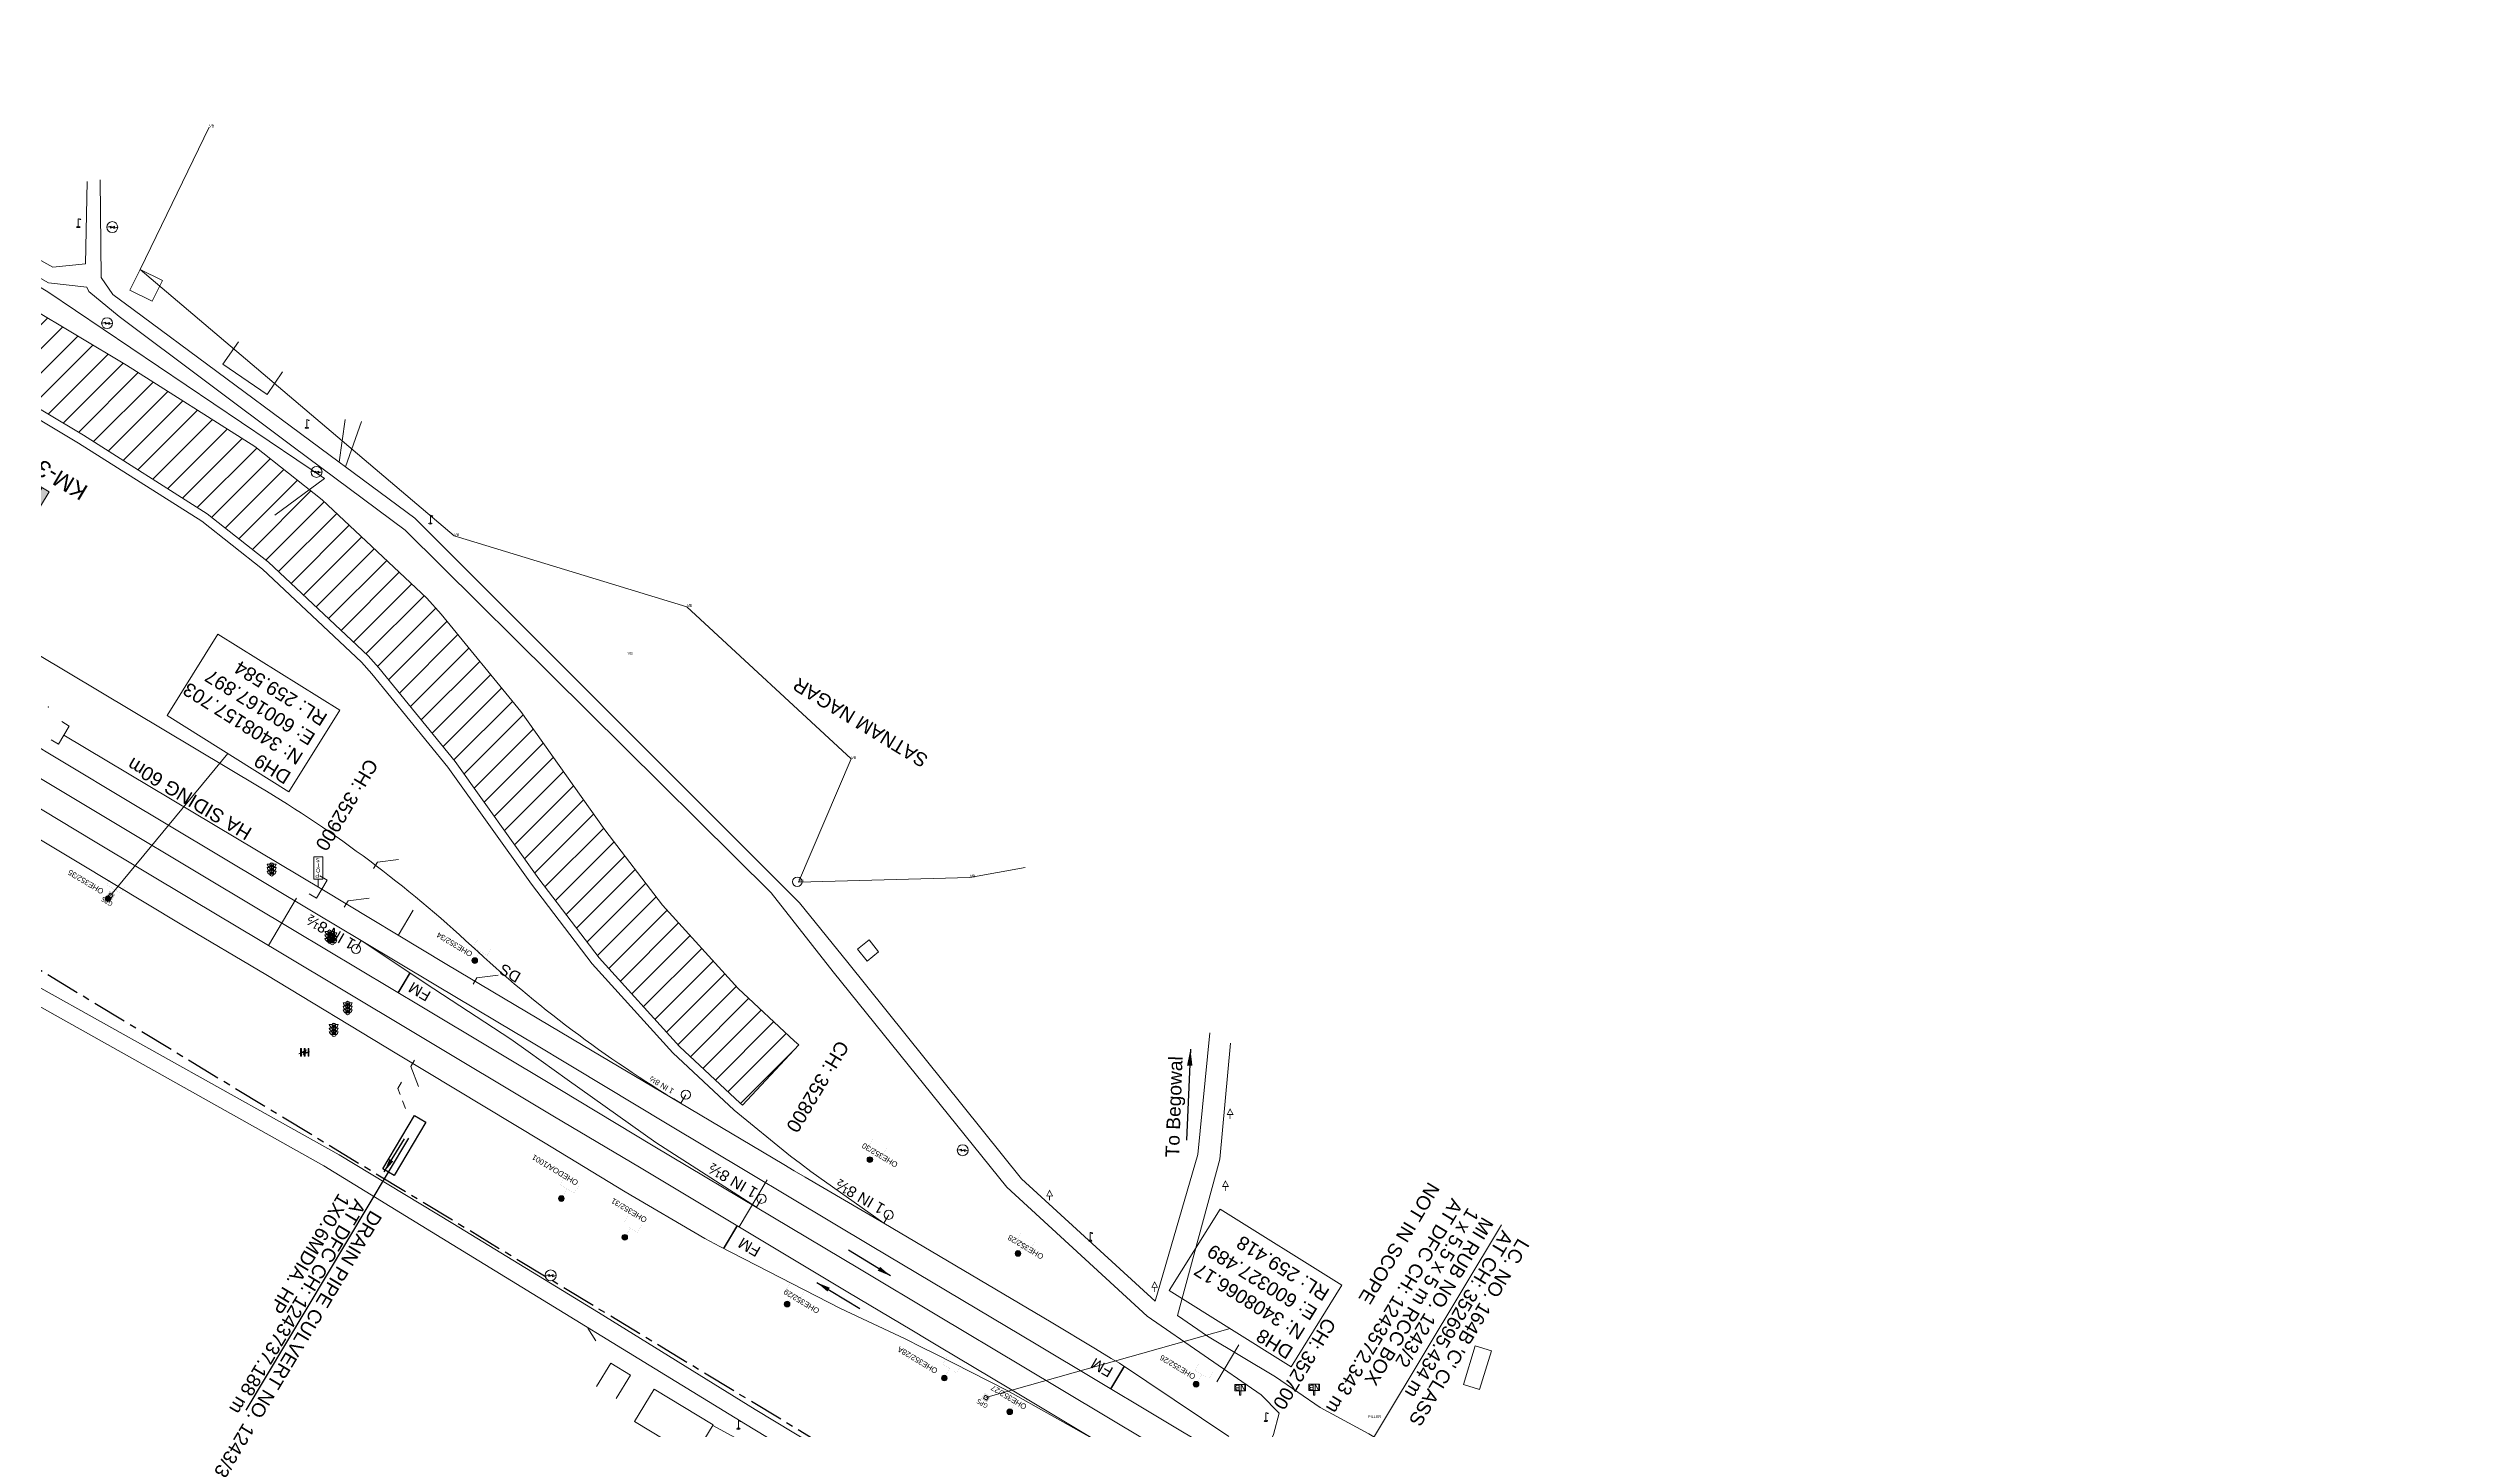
# Model space of a CAD drawing. Header units: metres. Extents: x 593168 to 611286, y 3401475 to 3412398.
# Drawn here: x 600156.6 to 600598.4, y 3408060.4 to 3408312.2 of the extents above; entities that cross this region are included whole.
import ezdxf
from ezdxf.enums import TextEntityAlignment as Align

# ---------------------------------------------------------------- set-up
doc = ezdxf.new("R2010")
doc.units = ezdxf.units.M
doc.header["$MEASUREMENT"] = 0
doc.linetypes.add('CENTER', pattern=[2, 1.25, -0.25, 0.25, -0.25])
doc.linetypes.add('DASHED', pattern=[0.75, 0.5, -0.25])
for name, color, linetype, lineweight in [('Arch', 7, 'Continuous', 0), ('Compound Wall', 251, 'Continuous', 0), ('Electric Pole', 251, 'Continuous', 0), ('Exg track', 7, 'Continuous', 0), ('Existing IR Chainage', 7, 'Continuous', 0), ('Existing IR Track', 143, 'Continuous', 0), ('Fence', 251, 'F-LINE', 0), ('GPS', 251, 'Continuous', 0), ('IR PROP. DETAILS', 190, 'Continuous', 0), ('KM STONE', 7, 'Continuous', 0), ('Lamp_Post', 251, 'Continuous', 0), ('LC DETAILS IN PLAN', 7, 'Continuous', 0), ('Name Board', 251, 'Continuous', 0), ('OHE MAST', 8, 'Continuous', 0), ('OHE MAST TEXT', 8, 'Continuous', 0), ('Platform', 7, 'Continuous', 0), ('PROPOSED DFCC TOE LINE', 24, 'Continuous', 0), ('Religious_Place', 251, 'Continuous', 0), ('Residential Building Pucca', 251, 'Continuous', 0), ('Residential Building Semipucca', 251, 'Continuous', 0), ('Shed', 251, 'Continuous', 0), ('Sign Board', 251, 'Continuous', 0), ('SRJ13A', 251, 'Continuous', 0), ('STOP', 251, 'Continuous', 0), ('Subroad Edge', 34, 'Continuous', 0), ('Tbm Pillar', 251, 'Continuous', 0), ('Text1', 251, 'Continuous', 0), ('TOPOSTYLEREMARK', 251, 'Continuous', 0), ('Transformer', 251, 'Continuous', 0), ('Village Area', 251, 'Continuous', 0), ('Village Area text', 251, 'Continuous', 0), ('Village Name', 7, 'Continuous', 0), ('Well', 5, 'Continuous', 0)]:
    doc.layers.add(name, color=color, linetype=linetype, lineweight=lineweight)
doc.layers.add('DRAIN CULVERT', color=1, linetype='Continuous')
doc.layers.add('Existing Railway Boundary', color=7, linetype='CENTER')
doc.styles.add('CUT-FILL', font='cut-fill.shx', dxfattribs={"height": 2})
doc.styles.add('NB', font='swissbo.ttf', dxfattribs={"height": 1.5})
doc.styles.get("Standard").update_dxf_attribs({"font": 'arial.ttf'})
doc.styles.add('street name', font='tahoma.ttf', dxfattribs={"height": 2})
doc.styles.add('Style-Arial', font='arial.ttf')
doc.styles.add('Vill txt', font='arial.ttf', dxfattribs={"height": 3})
doc.linetypes.add('F-LINE', pattern='A,0.6,["X",Standard,S=0.3,R=0,X=0,Y=-0.15],0.1', length=0.7)
doc.dimstyles.new('ISO-25', dxfattribs={"dimtxt": 2.5, "dimasz": 2.5, "dimexe": 1.25, "dimexo": 0.625, "dimtad": 1, "dimtxsty": 'Standard', "dimcen": 2.5, "dimadec": 0, "dimazin": 0, "dimtfac": 1, "dimtmove": 0, "dimatfit": 3, "dimfxl": 1, "dimarcsym": 0})

# ---------------------------------------------------------------- blocks, each defined once
blk = doc.blocks.new('EP')
blk.add_hatch(color=8).paths.add_polyline_path([(-0.21, -0.05), (-0.21, 0.16), (-0.93, -0.01), (-0.31, 0.07), (-0.31, -0.19), (0.31, 0), (0.31, -0.24), (0.94, -0.01), (0.41, -0.1), (0.43, 0.15)])
at = {"color": 8}
for p, q in [((-0.93, -0.01), (-0.21, 0.16)), ((-0.31, 0.07), (-0.93, -0.01)), ((-0.31, -0.19), (-0.31, 0.07)), ((0.31, 0), (-0.31, -0.19)), ((-0.21, 0.16), (-0.21, -0.05)), ((-0.21, -0.05), (0.43, 0.15)), ((0.31, -0.24), (0.31, 0)), ((0.43, 0.15), (0.41, -0.1)), ((0.94, -0.01), (0.31, -0.24)), ((0.41, -0.1), (0.94, -0.01))]:
    blk.add_line(p, q, dxfattribs=at)
blk.add_circle((0, 0), 1, dxfattribs=at)
blk = doc.blocks.new('LP')
for points in [[(0, 0), (0, 1.5)], [(0.25, 1.35), (0.44, 1.35)]]:
    blk.add_lwpolyline(points)
for centre, radius, start, end in [((0.07, 0.99), 0.519, 57.6425, 97.3165), ((0.34, 1.33), 0.094, 11.7012, 168.0476)]:
    blk.add_arc(centre, radius, start, end)
at = {"extrusion": (0, 0, -1)}
blk.add_ellipse((0, 0.01), major_axis=(0.308, 0), ratio=0.400495, dxfattribs=at)
blk.add_ellipse((0.35, 1.36), major_axis=(0.0017, 0.0438), ratio=0.461056, start_param=1.74022, end_param=4.575836)
blk = doc.blocks.new('NB')
for p, q in [((-0.98, 0.82), (-0.98, 1.98)), ((-0.98, 1.98), (0.98, 1.98)), ((-0.98, 0.82), (0.98, 0.82)), ((-0.13, 0.82), (-0.13, 0)), ((-0.13, 0), (0.13, 0)), ((0.13, 0.82), (0.13, 0)), ((0.98, 1.98), (0.98, 0.82))]:
    blk.add_line(p, q)
at = {"style": 'NB', "width": 1.025371}
blk.add_text('NB', height=0.988, rotation=180, dxfattribs=at).set_placement((0, 1.39), align=Align.MIDDLE)
blk = doc.blocks.new('SIG')
for color, points in [(1, [(-0.22, 0.42, 0.180295), (-0.01, 0.33, -0.00255), (0.01, 0.33, -0.00255), (0.02, 0.33, 0.180295), (0.23, 0.42, -0.002654), (0.25, 0.44, 0.184495), (0.33, 0.65, 1.000001), (-0.32, 0.65, 0.184495), (-0.24, 0.44, -0.002654)]), (2, [(0.23, -0.23, -0.002654), (0.25, -0.21, 0.184495), (0.33, 0.01, 1.000001), (-0.32, 0.01, 0.184495), (-0.24, -0.21, -0.002654), (-0.22, -0.23, 0.180295), (-0.01, -0.32, -0.00255), (0.01, -0.32, -0.00255), (0.02, -0.32, 0.180295)]), (3, [(0.23, -0.88, -0.002654), (0.25, -0.86, 0.184495), (0.33, -0.64, 1.000001), (-0.32, -0.64, 0.184495), (-0.24, -0.86, -0.002654), (-0.22, -0.88, 0.395599)])]:
    blk.add_hatch(color=color).paths.add_polyline_path(points)
for p, q in [((-0.31, 0.98), (-0.32, -0.9)), ((0.33, -0.9), (0.32, 0.98))]:
    blk.add_line(p, q)
for points in [[(-0.31, 0.98), (-0.81, 0.98, 0.198758), (-0.42, 0.41, 0.003814), (-0.31, 0.39, 0.003814)], [(-0.31, 0.33), (-0.81, 0.33, 0.198758), (-0.42, -0.23, 0.003727), (-0.32, -0.26, 0.003727)], [(0.32, 0.98), (0.82, 0.98, -0.198758), (0.44, 0.41, -0.003814), (0.32, 0.39, -0.003814)], [(0.32, 0.33), (0.82, 0.33, -0.198758), (0.44, -0.23, -0.003727), (0.33, -0.26, -0.003727)], [(-0.32, -0.32), (-0.81, -0.32, 0.198758), (-0.42, -0.88, 0.003639), (-0.32, -0.9)], [(0.33, -0.32), (0.82, -0.32, -0.198758), (0.44, -0.88, -0.003639), (0.33, -0.9)]]:
    blk.add_lwpolyline(points, format="xyb")
for centre, radius, start, end in [((0.01, 0.91), 0.324, 12.4049, 167.5951), ((0.01, 0.81), 0.357, 27.7578, 152.2422), ((0.01, -0.9), 0.324, 181.4572, 358.5428)]:
    blk.add_arc(centre, radius, start, end)
blk = doc.blocks.new('STOP')
at = {"layer": 'SRJ13A'}
blk.add_lwpolyline([(0.84, 5.38), (-0.84, 5.38), (-0.84, 1.32), (0.84, 1.32)], close=True, dxfattribs=at)
blk.add_lwpolyline([(0, 1.32), (0, 0)], dxfattribs=at)
at = {"layer": 'SRJ13A', "style": 'CUT-FILL'}
for s, p in [('S', (0.27, 5.16)), ('P', (0.13, 2.3)), ('O', (0.37, 3.27)), ('T', (0.31, 4.2))]:
    blk.add_text(s, height=0.739, rotation=180, dxfattribs=at).set_placement(p)
blk = doc.blocks.new('TRF')
blk.add_hatch(color=256).paths.add_polyline_path([(0.22, -0.04), (0.38, 0.42), (-0.98, -0.29), (0.02, 0.04), (-0.18, -0.39), (0.98, 0.09)])
for p, q in [((-0.69, 0.72), (-0.69, -0.72)), ((-0.52, 0.72), (-0.69, 0.72)), ((-0.52, -0.72), (-0.52, 0.72)), ((0, 0.72), (0, -0.72)), ((0.17, 0.72), (0, 0.72)), ((0.17, -0.72), (0.17, 0.72)), ((0.7, 0.72), (0.7, -0.72)), ((0.87, 0.72), (0.7, 0.72)), ((0.87, -0.72), (0.87, 0.72)), ((-0.69, -0.72), (-0.52, -0.72)), ((0, -0.72), (0.17, -0.72)), ((0.7, -0.72), (0.87, -0.72))]:
    blk.add_line(p, q)
blk.add_lwpolyline([(0.22, -0.04), (0.38, 0.42), (-0.98, -0.29), (0.02, 0.04), (-0.18, -0.39), (0.98, 0.09)], close=True)
blk = doc.blocks.new('TSB')
at = {"const_width": 0.132}
blk.add_lwpolyline([(-0.51, 0.84), (0.54, 0.84), (0, 1.85)], close=True, dxfattribs=at)
at = {"const_width": 0.142}
blk.add_lwpolyline([(0, 0.84), (0, 0)], dxfattribs=at)
blk = doc.blocks.new('KM POST PLAN')
h = blk.add_hatch(color=256)
h.dxf.hatch_style = 1
h.paths.add_polyline_path([(0, -8.47), (-3, -8.47), (-3, -20), (0, -20)])
h.paths.add_polyline_path([(0, -8.47), (0, 0), (-6.25, -8.47)])
for points in [[(0, 0), (-6.25, -8.47), (6.25, -8.47)], [(0, 0), (0, -20)], [(0, 0), (6.25, -8.47)], [(3, -8.47), (3, -20), (-3, -20), (-3, -8.47)]]:
    blk.add_lwpolyline(points)
at = {"style": 'Style-Arial'}
blk.add_attdef('KM-POST', text='', height=6, dxfattribs=at).set_placement((0, -26, -263.95), align=Align.MIDDLE_CENTER)
blk = doc.blocks.new('OHE MAST')
h = blk.add_hatch(color=253)
h.dxf.hatch_style = 1
edge = h.paths.add_edge_path()
edge.add_arc((0, 0), 0.514, 0, 360)
at = {"color": 253, "const_width": 0.01}
for points in [[(-1.03, -1.71), (0, 0)], [(-3.09, -2.23), (-2.32, -0.94), (0.26, -2.49), (-0.52, -3.77)]]:
    blk.add_lwpolyline(points, dxfattribs=at)
at = {"color": 253}
blk.add_circle((0, 0), 0.514, dxfattribs=at)
blk = doc.blocks.new('GPS')
at = {"const_width": 0.0279}
blk.add_lwpolyline([(0.56, -0.56), (-0.56, -0.56), (-0.56, 0.56), (0.56, 0.56)], close=True, dxfattribs=at)
blk.add_lwpolyline([(0.33, -0.33), (-0.33, -0.33), (-0.33, 0.33), (0.33, 0.33)], close=True)
at = {"style": 'street name'}
blk.add_text('GPS', height=0.868, rotation=180, dxfattribs=at).set_placement((1.07, -0.84, -111.29))

msp = doc.modelspace()

# ---------------------------------------------------------------- hatches: boundary and pattern name
at = {"layer": 'IR PROP. DETAILS'}
h = msp.add_hatch(dxfattribs=at)
h.set_pattern_fill('ANSI31', color=256, scale=25)
edge = h.paths.add_edge_path()
edge.add_line((600283.1188, 3408119.509), (600282.7052, 3408119.846))
edge.add_line((600282.7052, 3408119.846), (600271.594, 3408130.2063))
edge.add_line((600271.594, 3408130.2063), (600256.9941, 3408146.3629))
edge.add_line((600256.9941, 3408146.3629), (600245.9525, 3408160.7713))
edge.add_line((600245.9525, 3408160.7713), (600230.7289, 3408182.144))
edge.add_line((600230.7289, 3408182.144), (600216.7789, 3408199.2558))
edge.add_line((600216.7789, 3408199.2558), (600214.8371, 3408201.4091))
edge.add_line((600214.8371, 3408201.4091), (600196.6873, 3408218.495))
edge.add_line((600196.6873, 3408218.495), (600185.498, 3408227.3229))
edge.add_line((600185.498, 3408227.3229), (600162.924, 3408241.63))
edge.add_line((600162.924, 3408241.63), (600136.245, 3408257.5475))
edge.add_line((600136.245, 3408257.5475), (600118.1223, 3408268.3585))
edge.add_line((600118.1223, 3408268.3585), (600084.6377, 3408288.3555))
edge.add_line((600084.6377, 3408288.3555), (600077.132, 3408292.8484))
edge.add_arc((600526.5381, 3409043.6208), 875, 236.2714462, 239.0956137, ccw=False)
edge.add_line((600040.6865, 3408315.903), (599989.7502, 3408349.9099))
edge.add_arc((599503.8986, 3407622.1921), 875, 56.2714462, 59.5261399)
edge.add_line((599947.6506, 3408376.3202), (599940.3295, 3408380.6281))
edge.add_line((599940.3295, 3408380.6281), (599933.9632, 3408384.4526))
edge.add_line((599933.9632, 3408384.4526), (599910.2409, 3408398.6538))
edge.add_line((599910.2409, 3408398.6538), (599881.8606, 3408415.5852))
edge.add_line((599881.8606, 3408415.5852), (599859.5977, 3408428.886))
edge.add_line((599859.5977, 3408428.886), (599833.3643, 3408444.5643))
edge.add_line((599833.3643, 3408444.5643), (599815.5925, 3408455.1532))
edge.add_line((599815.5925, 3408455.1532), (599789.3909, 3408470.866))
edge.add_line((599789.3909, 3408470.866), (599769.4742, 3408482.7056))
edge.add_line((599769.4742, 3408482.7056), (599749.3559, 3408494.7496))
edge.add_line((599749.3559, 3408494.7496), (599719.4838, 3408512.6636))
edge.add_line((599719.4838, 3408512.6636), (599673.1641, 3408540.5174))
edge.add_line((599673.1641, 3408540.5174), (599681.4135, 3408553.0599))
edge.add_line((599681.4135, 3408553.0599), (599727.2245, 3408525.5444))
edge.add_line((599727.2245, 3408525.5444), (599757.0707, 3408507.6136))
edge.add_line((599757.0707, 3408507.6136), (599777.159, 3408495.5875))
edge.add_line((599777.159, 3408495.5875), (599797.0806, 3408483.745))
edge.add_line((599797.0806, 3408483.745), (599823.2887, 3408468.0283))
edge.add_line((599823.2887, 3408468.0283), (599841.0508, 3408457.4452))
edge.add_line((599841.0508, 3408457.4452), (599867.291, 3408441.7629))
edge.add_line((599867.291, 3408441.7629), (599889.5457, 3408428.467))
edge.add_line((599889.5457, 3408428.467), (599917.9358, 3408411.5297))
edge.add_line((599917.9358, 3408411.5297), (599941.6594, 3408397.3277))
edge.add_line((599941.6594, 3408397.3277), (599947.9367, 3408393.5561))
edge.add_line((599947.9367, 3408393.5561), (599955.2578, 3408389.2481))
edge.add_arc((599503.8986, 3407622.1921), 890, 56.2714462, 59.5261399, ccw=False)
edge.add_line((599998.079, 3408362.3851), (600049.0153, 3408328.3781))
edge.add_arc((600526.5381, 3409043.6208), 860, 236.2714462, 239.0956137)
edge.add_line((600084.8361, 3408305.7188), (600092.3352, 3408301.2299))
edge.add_line((600092.3352, 3408301.2299), (600125.8132, 3408281.2368))
edge.add_line((600125.8132, 3408281.2368), (600143.9297, 3408270.4294))
edge.add_line((600143.9297, 3408270.4294), (600170.7831, 3408254.4079))
edge.add_line((600170.7831, 3408254.4079), (600194.1815, 3408239.5784))
edge.add_line((600194.1815, 3408239.5784), (600206.4922, 3408229.8656))
edge.add_line((600206.4922, 3408229.8656), (600225.5656, 3408211.9104))
edge.add_line((600225.5656, 3408211.9104), (600228.1688, 3408209.0236))
edge.add_line((600228.1688, 3408209.0236), (600242.6633, 3408191.2438))
edge.add_line((600242.6633, 3408191.2438), (600258.018, 3408169.6872))
edge.add_line((600258.018, 3408169.6872), (600268.5306, 3408155.969))
edge.add_line((600268.5306, 3408155.969), (600282.2928, 3408140.7394))
edge.add_line((600282.2928, 3408140.7394), (600292.5685, 3408131.1582))
edge.add_line((600292.5685, 3408131.1582), (600293.371, 3408130.5043))
edge.add_line((600293.371, 3408130.5043), (600283.0945, 3408119.483))
h.paths.add_polyline_path([(599990.2872, 3408362.0014), (599859.2717, 3408440.7235), (599857.2732, 3408437.3973), (599988.2886, 3408358.6752)], flags=24)
at = {"layer": 'PROPOSED DFCC TOE LINE', "lineweight": 30}
h = msp.add_hatch(dxfattribs=at)
h.set_pattern_fill('ANSI31', color=256)
h.set_pattern_definition([(45, (0, 0), (-0.0883883476483, 0.0883883476483), [])])
h.paths.add_polyline_path([(599620.3989, 3408797.1611), (599458.9476, 3408521.7611), (599903.3831, 3408261.214), (600064.8343, 3408536.6139)], flags=9)
h.paths.add_polyline_path([(599610.1903, 3408800.1806), (599448.7391, 3408524.7806), (599893.1746, 3408264.2335), (600054.6258, 3408539.6334)], flags=9)
h.paths.add_polyline_path([(599605.1005, 3408803.1645), (599443.6492, 3408527.7645), (599888.0847, 3408267.2174), (600049.536, 3408542.6173)], flags=9)
h.paths.add_polyline_path([(599606.0567, 3408805.569), (599444.6055, 3408530.1691), (599889.041, 3408269.6219), (600050.4922, 3408545.0219)], flags=9)
h.paths.add_polyline_path([(599611.8012, 3408782.4954), (599450.35, 3408507.0955), (599894.7855, 3408246.5483), (600056.2367, 3408521.9483)], flags=9)
h.paths.add_polyline_path([(599606.7114, 3408785.4793), (599445.2601, 3408510.0794), (599889.6956, 3408249.5322), (600051.1469, 3408524.9322)], flags=9)
h.paths.add_polyline_path([(599601.6216, 3408788.4632), (599440.1703, 3408513.0632), (599884.6058, 3408252.5161), (600046.057, 3408527.916)], flags=9)
h.paths.add_polyline_path([(599597.4591, 3408790.9034), (599436.0079, 3408515.5034), (599880.4433, 3408254.9563), (600041.8946, 3408530.3563)], flags=9)
h.paths.add_polyline_path([(599605.4988, 3408763.9026), (599444.0475, 3408488.5027), (599888.483, 3408227.9555), (600049.9343, 3408503.3555)], flags=9)
h.paths.add_polyline_path([(599951, 3408557.2869), (599691.3153, 3408114.3226), (600135.7508, 3407853.7754), (600395.4354, 3408296.7398)], flags=9)
h.paths.add_polyline_path([(599614.5942, 3408796.7912), (599453.1429, 3408521.3912), (599897.5784, 3408260.8441), (600059.0297, 3408536.244)], flags=9)
h.paths.add_polyline_path([(599609.5044, 3408799.7751), (599448.0531, 3408524.3751), (599892.4886, 3408263.828), (600053.9398, 3408539.2279)], flags=9)
h.paths.add_polyline_path([(599619.684, 3408793.8073), (599458.2328, 3408518.4074), (599902.6683, 3408257.8602), (600064.1195, 3408533.2602)], flags=9)
h.paths.add_polyline_path([(599886.258, 3408431.716), (599873.7889, 3408438.6151), (599871.4074, 3408434.311), (599883.8765, 3408427.4119)], flags=24)
h.paths.add_polyline_path([(599796.1593, 3408480.4383), (599771.2889, 3408494.199), (599768.9075, 3408489.8949), (599793.7778, 3408476.1342)], flags=24)
h.paths.add_polyline_path([(599848.8429, 3408450.8946), (599823.9725, 3408464.6553), (599821.5911, 3408460.3512), (599846.4614, 3408446.5905)], flags=24)
h.paths.add_polyline_path([(599990.2872, 3408362.0014), (599859.2717, 3408440.7235), (599857.2732, 3408437.3973), (599988.2886, 3408358.6752)], flags=24)
h.paths.add_polyline_path([(600198.2471, 3408229.8148), (600189.95, 3408234.8002), (600189.1505, 3408233.4697), (600197.4477, 3408228.4843)], flags=24)
h.paths.add_polyline_path([(600225.3699, 3408204.8721), (600216.7401, 3408210.0575), (600215.9406, 3408208.727), (600224.5705, 3408203.5417)], flags=24)
h.paths.add_polyline_path([(600286.6458, 3408124.4082), (600279.9445, 3408128.4347), (600279.1446, 3408127.1033), (600285.8458, 3408123.0768)], flags=24)
h.paths.add_polyline_path([(600251.815, 3408231.4437), (600231.7204, 3408200.4954), (600239.5806, 3408195.3918), (600259.6752, 3408226.3401)], flags=24)
h.paths.add_polyline_path([(600031.8358, 3408370.6356), (600013.8622, 3408340.5554), (600021.9071, 3408335.7483), (600039.8807, 3408365.8285)], flags=24)
h.paths.add_polyline_path([(600236.0563, 3408240.6662), (600216.974, 3408211.2769), (600224.8342, 3408206.1733), (600243.9165, 3408235.5626)], flags=24)
h.paths.add_polyline_path([(600008.4547, 3408352.7362), (600010.6532, 3408352.7362), (600010.6532, 3408353.5118), (600008.4547, 3408353.5118)], flags=24)

# ---------------------------------------------------------------- linework, layer by layer
at = {"layer": 'Arch'}
msp.add_polyline3d([(600369.5992, 3408069.0472, 260.7867), (600373.6103, 3408075.7666, 260.5837)], dxfattribs=at)
at = {"layer": 'Compound Wall'}
for points in [[(600105.765, 3408298.4011, 258.4254), (600123.1193, 3408287.7133, 258.5034), (600156.4593, 3408267.7863, 258.4864), (600206.8859, 3408233.7246, 258.8532)], [(600206.8859, 3408233.7246, 258.8532), (600197.8545, 3408227.0462, 260.6927)], [(600277.6837, 3408061.1121, 260.1339), (600281.8565, 3408058.8436, 258.2564), (600283.3077, 3408049.849, 258.6983), (600288.5493, 3408046.6324, 258.5803)]]:
    msp.add_polyline3d(points, dxfattribs=at)
at = {"layer": 'DRAIN CULVERT'}
msp.add_lwpolyline([(600219.579, 3408106.6779), (600217.5193, 3408107.9097), (600223.3119, 3408117.5955), (600225.3716, 3408116.3637)], close=True, dxfattribs=at)
msp.add_lwpolyline([(600192.6022, 3408063.9079), (600222.2503, 3408113.4825)], dxfattribs=at)
at = {"layer": 'Exg track'}
for p, q in [((600213.5676, 3408149.5387), (600212.6429, 3408147.9842)), ((600285.655, 3408100.8697), (600286.5797, 3408102.4241))]:
    msp.add_line(p, q, dxfattribs=at)
at = {"layer": 'Exg track', "const_width": 0.3}
for points, elevation in [([(600222.4865, 3408143.6174), (600220.3167, 3408139.9841)], 461.8699), ([(600279.6724, 3408093.37), (600282.1391, 3408097.4945)], 259.86)]:
    msp.add_lwpolyline(points, dxfattribs=dict(at, elevation=elevation))
at = {"layer": 'Exg track', "elevation": 260.0829}
msp.add_lwpolyline([(600233.9716, 3408141.5519), (600234.664, 3408142.6907), (600238.5266, 3408143.1882)], dxfattribs=at)
at = {"layer": 'Exg track'}
msp.add_lwpolyline([(600223.3207, 3408127.6811), (600222.649, 3408126.53), (600224.0509, 3408122.8965)], dxfattribs=at)
at = {"layer": 'Exg track', "const_width": 0.3}
msp.add_lwpolyline([(600352.7207, 3408071.8851), (600350.2513, 3408067.7651)], dxfattribs=at)
at = {"layer": 'Exg track'}
for centre in [(600212.6429, 3408147.9842), (600286.5797, 3408102.4241)]:
    msp.add_circle(centre, 0.8325, dxfattribs=at)
at = {"layer": 'Existing IR Chainage', "color": 7, "linetype": 'Continuous', "lineweight": 13, "flags": 128}
for points in [[(600201.7833, 3408157.2253), (600196.6653, 3408148.6343)], [(600287.6112, 3408105.8737), (600282.4785, 3408097.2914)]]:
    msp.add_lwpolyline(points, dxfattribs=at)
at = {"layer": 'Existing IR Track', "flags": 128}
msp.add_lwpolyline([(599916.5068, 3408344.0341), (600195.0009, 3408177.5372, -0.05223205), (600233.7344, 3408148.505, 0.05144606), (600271.8433, 3408119.8476)], format="xyb", dxfattribs=at)
for points in [[(600157.0234, 3408186.1316), (600158.3632, 3408185.3289), (600160.3351, 3408188.6201), (600158.9953, 3408189.4228)], [(600356.9694, 3408058.2514), (600334.0791, 3408071.906), (600318.8288, 3408081.0369), (600304.4621, 3408089.6387), (600266.8478, 3408112.1006), (600249.804, 3408122.3248), (600224.9315, 3408137.2283), (600201.3454, 3408151.3135), (600185.3382, 3408160.9522), (600167.2562, 3408171.7703), (600148.7404, 3408182.8809)], [(600606.873, 3407908.9974), (600584.4159, 3407922.6305), (600564.8022, 3407935.1631), (600537.0206, 3407953.0677), (600500.1394, 3407977.0439), (600479.8842, 3407989.8178), (600449.876, 3408008.1096), (600405.9148, 3408034.4547), (600386.1871, 3408046.2245), (600384.4007, 3408047.2822), (600381.721, 3408048.9093), (600369.5231, 3408056.2142), (600336.6831, 3408075.8974), (600306.7731, 3408093.7247), (600269.3995, 3408116.1115), (600252.0912, 3408126.4643), (600244.6327, 3408130.9545), (600241.6537, 3408132.7404), (600227.1768, 3408141.396), (600213.5676, 3408149.5387), (600205.1492, 3408154.5418), (600187.891, 3408164.8784), (600169.667, 3408175.8), (600151.0932, 3408186.9463)], [(600159.3491, 3408186.9745), (600206.3973, 3408158.8452)], [(600347.799, 3408058.2396), (600331.6756, 3408067.9101), (600319.0292, 3408075.4303), (600316.9293, 3408076.69), (600313.9662, 3408078.4679), (600302.3371, 3408085.415), (600264.3052, 3408108.16), (600248.8538, 3408117.3795), (600222.5644, 3408133.1336), (600198.9316, 3408147.2842), (600182.9646, 3408156.7963), (600164.7697, 3408167.705), (600146.296, 3408178.7896)], [(600347.799, 3408058.2396), (600331.3916, 3408067.4606), (600318.2449, 3408074.131), (600315.841, 3408075.3094), (600312.7644, 3408076.8603), (600300.9941, 3408082.3917), (600278.9748, 3408093.7293), (600276.2166, 3408095.2087), (600261.7297, 3408103.72), (600246.8072, 3408112.7472), (600220.0545, 3408128.8717), (600196.195, 3408143.3034), (600180.5711, 3408152.5682), (600162.1174, 3408163.6643), (600143.6467, 3408174.7443)], [(600204.0806, 3408158.0173), (600205.4204, 3408157.2146), (600207.3923, 3408160.5058), (600206.0525, 3408161.3085)], [(600215.8437, 3408162.6609), (600216.5361, 3408163.7997), (600220.3987, 3408164.2973)], [(600371.7741, 3408059.102), (600351.8697, 3408072.4561), (600350.353, 3408073.3268), (600347.4907, 3408075.0847), (600339.4194, 3408079.9213), (600308.851, 3408097.9517), (600294.5571, 3408106.3447), (600292.5249, 3408107.5299), (600290.6416, 3408108.6556), (600271.5201, 3408120.04), (600254.0619, 3408130.3602), (600229.2081, 3408145.165), (600206.4063, 3408158.8602)], [(600210.5042, 3408155.6216), (600211.1965, 3408156.7604), (600215.0592, 3408157.258)], [(600223.0631, 3408155.0694), (600220.2924, 3408150.4563)], [(600285.655, 3408100.8697), (600267.277, 3408112.7043), (600251.1366, 3408124.1704), (600244.0361, 3408129.2556), (600240.8931, 3408131.5149), (600226.8554, 3408140.7169), (600213.5676, 3408149.5387)], [(600272.7695, 3408121.4003), (600271.8433, 3408119.8476)]]:
    msp.add_lwpolyline(points, dxfattribs=at)
at = {"layer": 'Existing IR Track', "color": 88, "linetype": 'DASHED', "ltscale": 5, "elevation": 259.883, "flags": 128}
msp.add_lwpolyline([(600220.9115, 3408123.6839), (600220.2398, 3408122.5327), (600221.6417, 3408118.8992)], dxfattribs=at)
at = {"layer": 'Existing IR Track'}
msp.add_circle((600272.7695, 3408121.4003), 0.8325, dxfattribs=at)
at = {"layer": 'Existing Railway Boundary', "ltscale": 5}
msp.add_lwpolyline([(601317.2433, 3407450.7097), (601224.899, 3407507.0908), (601103.8361, 3407576.9037), (601076.3041, 3407593.1922), (601027.0445, 3407622.1279), (600800.8989, 3407757.7565), (600729.53, 3407800.2216), (600590.7896, 3407882.7312), (600531.0891, 3407918.878), (600526.2178, 3407921.6024), (600502.3694, 3407935.4788), (600422.2553, 3407983.1065), (600376.8527, 3408011.2163), (600345.4847, 3408028.7629), (600315.7213, 3408046.6622), (600129.9447, 3408159.317), (599995.7813, 3408208.5798), (599954.336, 3408225.7264), (599945.3157, 3408214.7803), (599936.2222, 3408204.7154)], dxfattribs=at)
at = {"layer": 'Fence'}
msp.add_line((600256.3852, 3408076.5379), (600254.8974, 3408078.8576), dxfattribs=at)
at = {"layer": 'IR PROP. DETAILS'}
msp.add_line((600308.851, 3408097.9517), (600309.7757, 3408099.5061), dxfattribs=at)
msp.add_lwpolyline([(599954.0019, 3408370.5401), (599953.3622, 3408370.9233, -0.01226359), (599989.6282, 3408347.9762), (600039.7902, 3408314.4861, 0.01232338), (600076.2357, 3408291.4315), (600079.3461, 3408289.5697), (600117.2637, 3408266.9192), (600135.3862, 3408256.1082), (600162.0459, 3408240.2023), (600184.5278, 3408225.9536), (600195.5917, 3408217.2245), (600213.6383, 3408200.2358), (600215.5063, 3408198.1644), (600229.3954, 3408181.1272), (600244.6044, 3408159.775), (600255.7051, 3408145.2896), (600270.3986, 3408129.0294), (600281.6032, 3408118.582), (600291.8701, 3408110.2163), (600293.6546, 3408108.8504), (600295.5444, 3408107.3834), (600308.851, 3408097.9517)], format="xyb", dxfattribs=at)
for points in [[(600143.9297, 3408270.4294), (600170.7831, 3408254.4079), (600194.1815, 3408239.5784), (600206.4922, 3408229.8656), (600225.5656, 3408211.9104), (600228.1688, 3408209.0236), (600242.6633, 3408191.2438), (600258.018, 3408169.6872), (600268.5306, 3408155.969), (600282.2928, 3408140.7394), (600292.5685, 3408131.1582), (600293.371, 3408130.5043), (600283.0945, 3408119.483)], [(600283.1188, 3408119.509), (600282.7052, 3408119.846), (600271.594, 3408130.2063), (600256.9941, 3408146.3629), (600245.9525, 3408160.7713), (600230.7289, 3408182.144), (600216.7789, 3408199.2558), (600214.8371, 3408201.4091), (600196.6873, 3408218.495), (600185.498, 3408227.3229), (600162.924, 3408241.63), (600136.245, 3408257.5475)]]:
    msp.add_lwpolyline(points, dxfattribs=at)
msp.add_circle((600309.7757, 3408099.5061), 0.8325, dxfattribs=at)
at = {"layer": 'LC DETAILS IN PLAN', "lineweight": 13, "flags": 128}
msp.add_lwpolyline([(600372.186, 3408043.565), (600380.4622, 3408057.2521), (600392.7702, 3408049.846), (600421.5288, 3408097.6991)], dxfattribs=at)
at = {"layer": 'Platform'}
msp.add_point((600156.557, 3408192.086, 259.643), dxfattribs=at)
at = {"layer": 'Religious_Place'}
msp.add_polyline3d([(600305.8123, 3408145.7416, 258.5923), (600307.9299, 3408147.4653, 258.5813), (600306.1783, 3408149.6563, 258.6153), (600304.0607, 3408147.9325, 258.6153)], close=True, dxfattribs=at)
at = {"layer": 'Residential Building Pucca'}
msp.add_polyline3d([(600260.0539, 3408066.0156, 257.909), (600262.6649, 3408070.278, 257.909), (600259.1268, 3408072.4454, 257.9155), (600256.5157, 3408068.183, 257.9155)], dxfattribs=at)
msp.add_polyline3d([(600277.7442, 3408061.2078, 261.1006), (600267.0172, 3408067.7119, 261.2685), (600263.4158, 3408061.7997, 258.8742), (600274.1428, 3408055.2955, 258.7063)], close=True, dxfattribs=at)
at = {"layer": 'Residential Building Semipucca'}
msp.add_polyline3d([(600175.4727, 3408266.0582, 261.5974), (600171.3861, 3408268.0629, 261.5025), (600173.2734, 3408271.8822, 261.5785), (600177.3609, 3408269.8771, 261.5785)], close=True, dxfattribs=at)
msp.add_polyline3d([(600199.2336, 3408253.1745, 262.6701), (600196.4066, 3408249.0522, 262.6701), (600188.3561, 3408254.5731, 260.7497), (600191.1832, 3408258.6954, 260.7497)], dxfattribs=at)
at = {"layer": 'Shed'}
msp.add_polyline3d([(600417.5149, 3408067.675, 259.731), (600414.5701, 3408068.5772, 259.769), (600416.7129, 3408075.6162, 259.0432), (600419.6577, 3408074.7141, 259.0052)], close=True, dxfattribs=at)
at = {"layer": 'Subroad Edge'}
for points in [[(600094.4283, 3408304.9876, 258.3042), (600100.1102, 3408304.0053, 258.3394), (600107.0389, 3408300.959, 258.3104), (600124.1532, 3408290.7094, 258.2394), (600157.3354, 3408272.3014, 258.4754), (600163.3323, 3408272.9117, 258.6003), (600163.602, 3408287.8968, 258.5064)], [(600379.0208, 3408057.5918, 259.3181), (600379.9313, 3408059.4183, 259.1712), (600380.9753, 3408063.3183, 258.8113), (600377.6719, 3408066.6901, 258.7173), (600356.8889, 3408081.0218, 258.7313), (600331.2988, 3408104.5269, 258.6403), (600299.6422, 3408143.7859, 258.5473), (600288.3426, 3408158.182, 258.6843), (600221.6275, 3408224.3598, 258.6303), (600201.1635, 3408239.5254, 258.8023), (600169.4299, 3408263.2607, 258.6893), (600163.9089, 3408267.816, 258.6263), (600163.5282, 3408268.6479, 258.5753), (600156.5847, 3408269.4234, 258.4834), (600123.3808, 3408288.3093, 258.3794), (600105.9804, 3408299.0042, 258.3154), (600099.9755, 3408300.9935, 258.3704), (600095.2944, 3408301.7391, 258.3399)], [(600368.3276, 3408132.7017, 258.3963), (600366.1053, 3408110.4822, 258.4034), (600358.3422, 3408083.7346, 258.6723), (600333.9695, 3408106.0658, 258.5983), (600302.2929, 3408145.4931, 258.5044), (600293.487, 3408156.4086, 258.6553), (600223.3747, 3408226.4983, 258.7833), (600210.7312, 3408235.853, 258.8243), (600209.5668, 3408236.7547, 258.8503), (600202.4877, 3408241.9739, 258.7993), (600172.0147, 3408264.5688, 258.7093), (600168.2839, 3408267.27, 258.6563), (600166.1761, 3408270.401, 258.6223), (600165.9626, 3408288.2335, 258.4814)], [(600209.5668, 3408236.7547, 258.8503), (600210.6649, 3408244.4857, 258.8812)], [(600210.7312, 3408235.853, 258.8243), (600213.6596, 3408244.1304, 258.9392)], [(600603.492, 3407868.7656, 258.0835), (600565.6214, 3407890.6802, 258.0845), (600532.7257, 3407910.4057, 258.0955), (600488.0185, 3407937.4354, 258.0575), (600445.2705, 3407963.0509, 258.1085), (600429.7554, 3407972.5738, 258.1305), (600382.2869, 3408001.0583, 258.2724), (600379.9792, 3408003.1788, 258.3214), (600376.839, 3408005.1285, 258.4254), (600368.1322, 3408010.1907, 258.6703), (600367.1834, 3408010.3897, 258.7263), (600364.5416, 3408012.3183, 258.7963), (600351.0258, 3408020.4237, 258.8263), (600342.985, 3408025.5583, 258.5763), (600305.3909, 3408048.1333, 258.1155), (600283.6828, 3408061.3142, 258.0565), (600228.2712, 3408095.2583, 258.1585), (600206.7717, 3408108.4121, 258.0635), (600156.8294, 3408136.471, 258.2984), (600132.8452, 3408149.871, 258.4484), (600096.3159, 3408166.3305, 258.5343), (600086.6197, 3408170.2176, 258.5843), (600083.6553, 3408174.315, 258.6743)], [(600088.6533, 3408172.7205, 258.6153), (600094.3857, 3408170.4535, 258.5893), (600134.4616, 3408152.4555, 258.4914), (600155.1841, 3408140.8129, 258.3584), (600209.59, 3408110.4267, 258.1045), (600230.2703, 3408097.9064, 258.1075), (600256.8425, 3408081.6887, 258.1415), (600285.4314, 3408064.0284, 258.0075), (600306.8612, 3408051.0591, 258.1155), (600345.1063, 3408028.1964, 258.5983), (600353.021, 3408024.4762, 258.8562), (600355.3593, 3408024.2495, 258.9112)], [(600640.3407, 3407920.1649, 257.8785), (600583.7849, 3407953.7552, 257.8156), (600571.7811, 3407960.2856, 258.0345), (600565.2274, 3407959.7897, 258.0885), (600556.7037, 3407961.5816, 257.9995), (600549.459, 3407965.4205, 258.0335), (600534.1874, 3407974.8464, 257.9865), (600512.1744, 3407988.3924, 257.3217), (600485.5193, 3408005.3692, 258.0315), (600460.2286, 3408020.875, 258.0945), (600435.457, 3408036.3322, 258.1095), (600397.2895, 3408059.5736, 258.5313), (600388.4166, 3408064.3593, 258.8682), (600380.2747, 3408069.9629, 258.7023), (600367.8768, 3408077.3617, 258.5363), (600362.4435, 3408081.1515, 258.5473), (600370.165, 3408109.6531, 258.3404), (600372.0775, 3408130.8266, 258.3291)]]:
    msp.add_polyline3d(points, dxfattribs=at)
at = {"layer": 'TOPOSTYLEREMARK'}
for p, q in [((600167.897, 3408157.703), (600189.288, 3408183.583)), ((600327.489, 3408066.17), (600372.0196, 3408078.7492))]:
    msp.add_line(p, q, dxfattribs=at)
at = {"layer": 'TOPOSTYLEREMARK', "linetype": 'Continuous'}
for points in [[(600209.6723, 3408191.4811), (600200.3987, 3408176.6403), (600178.1772, 3408190.5258), (600187.4508, 3408205.3667)], [(600392.4039, 3408086.6473), (600383.1303, 3408071.8064), (600360.9088, 3408085.692), (600370.1824, 3408100.5328)]]:
    msp.add_lwpolyline(points, close=True, dxfattribs=at)
at = {"layer": 'Village Area'}
msp.add_polyline3d([(600185.8673, 3408297.7964, 266.7959), (600173.2734, 3408271.8822, 261.5785), (600230.5466, 3408223.2798, 260.7707), (600272.9782, 3408210.3454, 257.7406), (600302.9387, 3408182.6108, 258.0445), (600293.3344, 3408160.1491, 259.0672), (600324.5815, 3408161.0123, 259.0562), (600334.663, 3408162.8268, 258.8336)], dxfattribs=at)
at = {"layer": 'Well'}
msp.add_circle((600293.0994, 3408160.2183, 258.8782), 0.8653, dxfattribs=at)

# ---------------------------------------------------------------- block references
at = {"layer": 'Electric Pole', "xscale": 0.9997078269552191, "yscale": 0.9997078269552191, "zscale": 0.9997078269552191}
for p in [(600168.1913, 3408279.5779, 261.5605), (600167.2515, 3408262.0701, 264.4216), (600205.4344, 3408234.9498, 260.9236), (600323.2669, 3408111.282, 260.8187), (600248.1248, 3408088.4456, 260.8747)]:
    msp.add_blockref('EP', p, dxfattribs=at)
at = {"layer": 'GPS', "rotation": 329}
for p in [(600167.897, 3408157.703), (600327.489, 3408066.17)]:
    msp.add_blockref('GPS', p, dxfattribs=at)
at = {"layer": 'KM STONE', "xscale": 0.5, "yscale": 0.5, "zscale": 0.5, "rotation": 148.9903102435466}
msp.add_blockref('KM POST PLAN', (600150.2352, 3408223.5383), dxfattribs=at).add_auto_attribs({'KM-POST': 'KM-353'})
at = {"layer": 'Lamp_Post', "xscale": 0.9997078269552191, "yscale": 0.9997078269552191, "zscale": 0.9997078269552191}
for p in [(600162.0032, 3408279.6192, 261.4255), (600203.6678, 3408242.9791, 262.3302), (600226.1901, 3408225.5328, 260.7447), (600346.5245, 3408094.7674, 260.5038), (600282.3591, 3408060.4844, 260.4588), (600378.5543, 3408061.9133, 260.9676)]:
    msp.add_blockref('LP', p, dxfattribs=at)
at = {"layer": 'Name Board', "xscale": 0.9997078269552191, "yscale": 0.9997078269552191, "zscale": 0.9997078269552191}
for p in [(600373.8616, 3408066.5997, 259.2931), (600387.3531, 3408066.6283, 259.5351)]:
    msp.add_blockref('NB', p, dxfattribs=at)
at = {"layer": 'OHE MAST', "rotation": 180}
for p in [(600167.4094, 3408157.1379), (600167.4094, 3408157.1379), (600234.2952, 3408145.8592), (600234.2952, 3408145.8592), (600306.3367, 3408109.5667), (600306.3367, 3408109.5667), (600250.0765, 3408102.4646), (600250.0765, 3408102.4646), (600261.6452, 3408095.4002), (600261.6452, 3408095.4002), (600333.34, 3408092.4579), (600333.34, 3408092.4579), (600291.2431, 3408083.2251), (600291.2431, 3408083.2251), (600319.9056, 3408069.7464), (600319.9056, 3408069.7464), (600365.8117, 3408068.6183), (600365.8117, 3408068.6183), (600331.8366, 3408063.5951), (600331.8366, 3408063.5951)]:
    msp.add_blockref('OHE MAST', p, dxfattribs=at)
at = {"layer": 'Sign Board', "xscale": 0.9997078269552191, "yscale": 0.9997078269552191, "zscale": 0.9997078269552191}
for name, p in [('SIG', (600197.2574, 3408162.4686, 262.9201)), ('SIG', (600207.7852, 3408150.2048, 261.8804)), ('SIG', (600208.3109, 3408149.9326, 263.8708)), ('SIG', (600208.5796, 3408133.2135, 259.745)), ('SIG', (600211.0991, 3408137.1922, 260.6277)), ('TSB', (600372.0074, 3408116.9506, 260.4958)), ('TSB', (600339.0909, 3408102.1149, 260.7747)), ('TSB', (600371.1631, 3408103.8234, 260.0099)), ('TSB', (600358.2508, 3408085.4199, 260.8167))]:
    msp.add_blockref(name, p, dxfattribs=at)
at = {"layer": 'STOP', "xscale": 0.9997078269552191, "yscale": 0.9997078269552191, "zscale": 0.9997078269552191}
msp.add_blockref('STOP', (600205.758, 3408159.3822, 259.691), dxfattribs=at)
at = {"layer": 'Transformer', "xscale": 0.9997078269552191, "yscale": 0.9997078269552191, "zscale": 0.9997078269552191}
msp.add_blockref('TRF', (600203.1913, 3408129.1332, 263.6039), dxfattribs=at)

# ---------------------------------------------------------------- texts
at = {"layer": 'DRAIN CULVERT'}
for s, p in [('1X0.6MDIA. HP', (600209.5091, 3408103.6047)), ('DRAIN PIPE CULVERT NO. 1243/3', (600215.3571, 3408100.5185)), ('AT DFC CH: 1243737.188 m', (600212.4422, 3408102.5786))]:
    msp.add_text(s, height=2.5, rotation=239.078361, dxfattribs=at).set_placement(p)
at = {"layer": 'Exg track'}
for s, p in [('1 IN 8½', (600212.7707, 3408149.4373)), ('DS', (600242.8883, 3408143.4431, -4.3027)), ('FM', (600226.4743, 3408140.0253)), ('1 IN 8½', (600286.0866, 3408104.1338)), ('FM', (600286.6006, 3408093.4397)), ('FM', (600350.8738, 3408071.4818))]:
    msp.add_text(s, height=2, rotation=149.797857, dxfattribs=at).set_placement(p)
at = {"layer": 'Existing IR Chainage', "color": 7, "lineweight": 0, "char_height": 2.5, "attachment_point": 6, "line_spacing_factor": 0.60036, "style": 'Style-Arial'}
for s, insert, rotation in [('CH: 352900', (600206.1854, 3408166.2428), 239.216062), ('CH: 352800', (600292.0286, 3408114.8838), 239.118481), ('CH: 352700', (600380.7699, 3408064.3608), 238.963399)]:
    msp.add_mtext(s, dxfattribs=dict(at, insert=insert, rotation=rotation))
at = {"layer": 'Existing IR Track'}
msp.add_text('HA SIDING 60m', height=2.5, rotation=149, dxfattribs=at).set_placement((600171.2778, 3408181.9266, 613.7163), align=Align.MIDDLE_RIGHT)
msp.add_text('1 IN 8½', height=1, rotation=149, dxfattribs=at).set_placement((600270.7084, 3408122.341, 259.885))
at = {"layer": 'IR PROP. DETAILS'}
msp.add_text('1 IN 8½', height=2, rotation=149.797857, dxfattribs=at).set_placement((600309.2827, 3408101.2158))
at = {"layer": 'LC DETAILS IN PLAN', "color": 5, "style": 'Style-Arial'}
msp.add_text('NOT IN SCOPE', height=2.5, rotation=239, dxfattribs=at).set_placement((600408.2109, 3408105.6618))
at = {"layer": 'LC DETAILS IN PLAN', "color": 10, "style": 'Style-Arial'}
for s, p in [('AT DFC CH: 1243572.343 m', (600412.473, 3408102.6821)), ('1 x 5.5 x 5 m RCC BOX', (600415.4092, 3408100.9796)), ('MI RUB NO. 1243/2 ', (600418.0336, 3408099.3028))]:
    msp.add_text(s, height=2.5, rotation=239, dxfattribs=at).set_placement(p)
at = {"layer": 'LC DETAILS IN PLAN', "style": 'Style-Arial'}
for s, p in [('AT CH: 352695.434 m', (600421.6558, 3408096.8575)), ("LC. NO. 164B 'C' CLASS", (600424.5832, 3408095.3958))]:
    msp.add_text(s, height=2.5, rotation=239, dxfattribs=at).set_placement(p)
at = {"layer": 'OHE MAST TEXT'}
for s, p in [('OHE352/35', (600166.7536, 3408158.7477, 263.674)), ('OHE352/34', (600233.9829, 3408147.3314, 265.788)), ('OHE352/30', (600311.5372, 3408108.9172, 261.327)), ('OHEDOA/1001', (600253.2737, 3408105.6357)), ('OHE352/31', (600265.8089, 3408098.8538, 263.694)), ('OHE352/28', (600338.124, 3408092.1625, 263.537)), ('OHE352/29', (600297.2599, 3408082.2734, 263.309)), ('OHE352/28A', (600318.8114, 3408071.3211, 263.307)), ('OHE352/26', (600365.8352, 3408070.2723, 260.931)), ('OHE352/27', (600335.0443, 3408064.7612, 263.256))]:
    msp.add_text(s, height=1, rotation=149, dxfattribs=at).set_placement(p)
at = {"layer": 'Tbm Pillar'}
msp.add_text('PILLER', height=0.5, dxfattribs=at).set_placement((600397.166, 3408062.451, 258.495))
at = {"layer": 'Text1'}
msp.add_text('To Begowal', height=2.5, rotation=87.958675, dxfattribs=at).set_placement((600362.7027, 3408109.9419, 260.5337))
at = {"layer": 'TOPOSTYLEREMARK', "linetype": 'Continuous', "char_height": 2.5, "width": 29.790251, "attachment_point": 2, "rotation": 148}
for s, insert in [('\\pxql;DH9\\PN: 3408157.703\\PE: 600167.897\\PRL: 259.584', (600187.0471, 3408185.7636)), ('\\pxql;DH8\\PN: 3408066.17\\PE: 600327.489\\PRL: 259.418', (600369.7787, 3408080.9298))]:
    msp.add_mtext(s, dxfattribs=dict(at, insert=insert))
at = {"layer": 'Village Area text'}
for p in [(600185.867, 3408297.796, 266.796), (600230.547, 3408223.28, 260.771), (600272.978, 3408210.345, 257.741), (600262.156, 3408201.614, 257.727), (600302.939, 3408182.611, 258.044), (600324.582, 3408161.012, 259.056), (600293.334, 3408160.149, 259.067)]:
    msp.add_text('VB', height=0.5, dxfattribs=at).set_placement(p)
at = {"layer": 'Village Name', "style": 'Vill txt'}
msp.add_text('SATNAM NAGAR', height=2.5, rotation=148.676336, dxfattribs=at).set_placement((600317.1903, 3408183.0425, 52.6885))

# ---------------------------------------------------------------- leaders
at = {"layer": 'DRAIN CULVERT'}
msp.add_leader([(600217.7725, 3408107.3344, 0.011), (600221.4718, 3408113.3402, -0.0165)], dimstyle='ISO-25', override={"dimtxt": 3, "dimasz": 2.5, "dimgap": 0.625, "dimtad": 0, "dimdec": 3, "dimzin": 2, "dimtdec": 3}, dxfattribs=at)
at = {"layer": 'Existing IR Track', "color": 7, "lineweight": -3}
for points in [[(600310.1094, 3408088.3594), (600302.4279, 3408093.0744)], [(600296.6729, 3408087.154), (600304.5108, 3408082.3957)]]:
    msp.add_leader(points, dimstyle='ISO-25', override={"dimtxt": 3, "dimasz": 2.5, "dimtad": 0, "dimdec": 3, "dimzin": 2, "dimtdec": 3}, dxfattribs=at)
at = {"layer": 'Text1'}
msp.add_leader([(600364.7838, 3408129.6885), (600364.0846, 3408113.0872)], dimstyle='ISO-25', override={"dimtxt": 3, "dimasz": 3, "dimgap": 0.625, "dimtad": 0, "dimdec": 3, "dimzin": 2, "dimtdec": 3}, dxfattribs=at)

doc.saveas('drawing.dxf')
